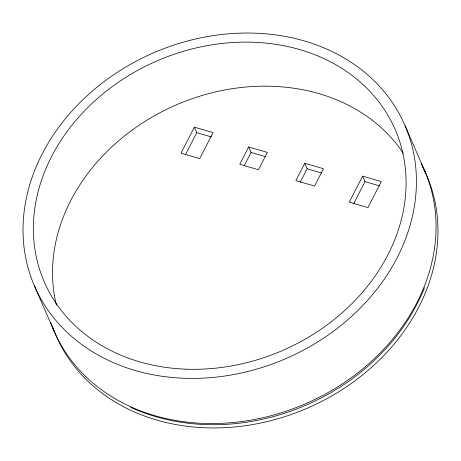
<?xml version="1.0" encoding="UTF-8"?>
<svg xmlns="http://www.w3.org/2000/svg" width="461" height="461" viewBox="0 0 461 461"><rect width="100%" height="100%" fill="white"/><g stroke="black" fill="none" stroke-linecap="round" stroke-linejoin="round"><path stroke-width="0.69" d="M424.546 287.652C380.388 397.428 239.034 456.142 130.67 407.426M194.363 127.167L181.012 153.185L199.705 158.624L213.063 132.607L194.363 127.167L196.761 132.676L211.449 136.946M185.362 154.884L196.761 132.676M248.669 146.955L239.766 164.3L258.46 169.74L267.363 152.395L248.669 146.955L251.061 152.458L265.081 156.538M244.388 165.47L251.061 152.458M304.75 163.275L295.853 180.62L314.546 186.06L323.449 168.714L304.75 163.275L307.147 168.778L321.836 173.054M300.151 182.406L307.147 168.778M362.617 176.125L349.265 202.137L367.959 207.577L381.31 181.565L362.617 176.125L365.008 181.628L379.697 185.904M353.61 203.837L365.008 181.628M405.104 125.744A201.895 166.588 -23.5 0 1 184.002 378.245A201.895 166.588 -23.5 0 1 70.066 113.158A201.895 166.588 -23.5 0 1 405.104 125.744L425.624 173.008M34.345 285.687L54.277 331.534M56.473 305.355A191.269 157.818 -23.5 0 1 175.382 105.275A191.269 157.818 -23.5 0 1 403.375 153.415M421.187 163.28A201.895 166.588 -23.5 0 1 304.744 404.078A201.895 166.588 -23.5 0 1 50.658 322.36M422.143 165.816A201.895 166.588 -23.5 0 1 308.213 407.806A201.895 166.588 -23.5 0 1 52.808 327.425M185.881 369.169A191.269 157.818 -23.5 0 0 395.348 129.95A191.269 157.818 -23.5 0 0 77.944 118.028A191.269 157.818 -23.5 0 0 185.881 369.169"/></g></svg>
